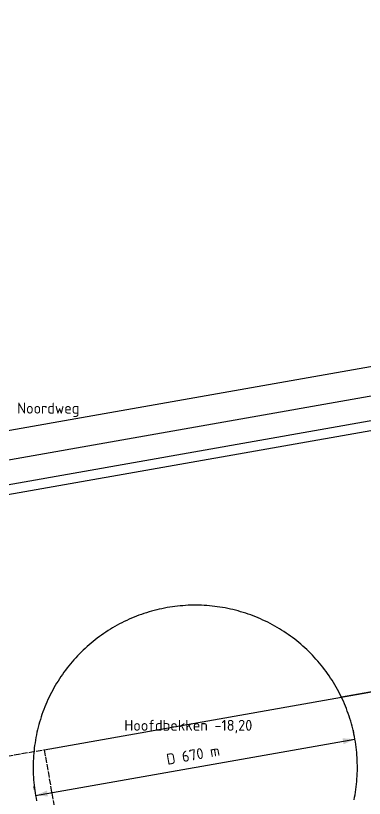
# Model space of a CAD drawing. Header units: metres. Extents: x 284000 to 318000, y 7632000 to 7666000.
# Drawn here: x 295190 to 295910, y 7649760 to 7651377 of the extents above; entities that cross this region are included whole.
import ezdxf
from ezdxf.enums import TextEntityAlignment as Align

# ---------------------------------------------------------------- set-up
doc = ezdxf.new("R2010")
doc.units = ezdxf.units.M
doc.header["$LTSCALE"] = 10
doc.linetypes.add('DASHED', pattern=[1.524, 1.27, -0.254])
for name, color, linetype in [('HV-BAGGER', 5, 'Continuous'), ('HV-DRAAIKOM', 2, 'Continuous'), ('HV-ONDERGROND', 8, 'Continuous'), ('HV-SPOOR', 8, 'Continuous'), ('HV-TEKST-02', 7, 'Continuous'), ('HV-TOETS-WAND-HB-TALUD', 30, 'Continuous'), ('HV-WEG', 7, 'Continuous')]:
    doc.layers.add(name, color=color, linetype=linetype)
doc.styles.add('NLCS-ISO', font='NLCS-ISO.ttf')
picture_1 = doc.add_image_def('image1.jpg', size_in_pixel=(3400, 3400))

msp = doc.modelspace()

# ---------------------------------------------------------------- linework, layer by layer
at = {"layer": 'HV-BAGGER'}
msp.add_lwpolyline([(297027.8, 7650174.7), (295863.1, 7649969.3), (295862.3, 7649970.9), (295862.3, 7649970.9), (295859.9, 7649975.8), (295857.4, 7649980.7), (295854.8, 7649985.5), (295852.1, 7649990.3), (295849.3, 7649995), (295846.5, 7649999.7), (295843.6, 7650004.4), (295840.6, 7650009), (295837.6, 7650013.5), (295834.4, 7650018), (295831.2, 7650022.5), (295828, 7650026.9), (295824.6, 7650031.2), (295821.2, 7650035.5), (295817.7, 7650039.7), (295814.1, 7650043.9), (295810.5, 7650048), (295806.8, 7650052), (295803.1, 7650056), (295799.2, 7650060), (295795.4, 7650063.8), (295791.4, 7650067.6), (295787.4, 7650071.4), (295783.3, 7650075), (295779.2, 7650078.6), (295775, 7650082.2), (295770.8, 7650085.6), (295766.5, 7650089), (295762.1, 7650092.4), (295757.7, 7650095.6), (295753.2, 7650098.8), (295748.7, 7650101.9), (295744.1, 7650104.9), (295739.5, 7650107.9), (295734.9, 7650110.8), (295730.2, 7650113.6), (295725.4, 7650116.3), (295720.6, 7650119), (295715.8, 7650121.5), (295710.9, 7650124), (295706, 7650126.4), (295701, 7650128.8), (295696, 7650131), (295691, 7650133.2), (295685.9, 7650135.3), (295680.8, 7650137.3), (295675.7, 7650139.2), (295670.5, 7650141), (295665.3, 7650142.7), (295660.1, 7650144.4), (295654.8, 7650146), (295649.5, 7650147.5), (295644.2, 7650148.9), (295638.9, 7650150.2), (295633.6, 7650151.4), (295628.2, 7650152.6), (295622.8, 7650153.6), (295617.4, 7650154.6), (295612, 7650155.5), (295606.6, 7650156.3), (295601.2, 7650157), (295595.7, 7650157.6), (295590.3, 7650158.1), (295584.8, 7650158.5), (295579.3, 7650158.9), (295573.9, 7650159.1), (295568.4, 7650159.3), (295562.9, 7650159.4), (295557.4, 7650159.4), (295551.9, 7650159.2), (295546.5, 7650159.1), (295541, 7650158.8), (295535.5, 7650158.4), (295530.1, 7650157.9), (295524.6, 7650157.4), (295519.2, 7650156.7), (295513.7, 7650156), (295508.3, 7650155.2), (295502.9, 7650154.3), (295497.5, 7650153.3), (295492.1, 7650152.2), (295486.8, 7650151), (295481.4, 7650149.8), (295476.1, 7650148.4), (295470.8, 7650147), (295465.6, 7650145.5), (295460.3, 7650143.9), (295455.1, 7650142.2), (295449.9, 7650140.4), (295444.8, 7650138.5), (295439.7, 7650136.6), (295434.6, 7650134.6), (295429.5, 7650132.5), (295424.5, 7650130.3), (295419.5, 7650128), (295414.5, 7650125.6), (295409.6, 7650123.2), (295404.8, 7650120.7), (295399.9, 7650118.1), (295395.2, 7650115.4), (295390.4, 7650112.6), (295385.7, 7650109.8), (295381.1, 7650106.9), (295376.5, 7650103.9), (295371.9, 7650100.9), (295367.4, 7650097.7), (295363, 7650094.5), (295358.6, 7650091.3), (295354.3, 7650087.9), (295350, 7650084.5), (295345.7, 7650081), (295341.6, 7650077.4), (295337.5, 7650073.8), (295333.4, 7650070.1), (295329.4, 7650066.4), (295325.5, 7650062.5), (295321.6, 7650058.7), (295317.8, 7650054.7), (295314.1, 7650050.7), (295310.4, 7650046.6), (295306.8, 7650042.5), (295303.3, 7650038.3), (295299.8, 7650034.1), (295296.4, 7650029.8), (295293.1, 7650025.4), (295289.8, 7650021), (295286.7, 7650016.5), (295283.6, 7650012), (295280.5, 7650007.4), (295277.6, 7650002.8), (295274.7, 7649998.2), (295271.9, 7649993.5), (295269.1, 7649988.7), (295266.5, 7649983.9), (295263.9, 7649979.1), (295261.4, 7649974.2), (295259, 7649969.3), (295256.7, 7649964.3), (295254.4, 7649959.3), (295252.3, 7649954.3), (295250.2, 7649949.2), (295248.2, 7649944.1), (295246.3, 7649938.9), (295244.4, 7649933.8), (295242.7, 7649928.6), (295241, 7649923.4), (295239.5, 7649918.1), (295238, 7649912.8), (295236.6, 7649907.5), (295235.2, 7649902.2), (295234, 7649896.9), (295232.9, 7649891.5), (295231.8, 7649886.1), (295230.9, 7649880.7), (295230, 7649875.3), (295229.2, 7649869.9), (295228.5, 7649864.5), (295227.9, 7649859), (295227.3, 7649853.6), (295226.9, 7649848.1), (295226.6, 7649842.6), (295226.3, 7649837.2), (295226.2, 7649831.7), (295226.1, 7649826.2), (295226.1, 7649820.7), (295226.2, 7649815.2), (295226.4, 7649809.8), (295226.7, 7649804.3), (295227, 7649798.8), (295227.5, 7649793.4), (295228.1, 7649787.9), (295228.7, 7649782.5), (295229.4, 7649777), (295230.3, 7649771.6), (295231.2, 7649766.2), (295232.2, 7649760.8), (295233.2, 7649755.4)], dxfattribs=at)
at = {"layer": 'HV-BAGGER', "linetype": 'DASHED'}
msp.add_lwpolyline([(295248.9, 7649861), (295313.4, 7649495.4), (293840.9, 7649235.7), (293776.4, 7649601.4), (295248.9, 7649861)], close=True, dxfattribs=at)
at = {"layer": 'HV-DRAAIKOM'}
msp.add_lwpolyline([(295889.3, 7649757.2), (295890.3, 7649762.6), (295891.3, 7649768), (295892.2, 7649773.4), (295893, 7649778.8), (295893.7, 7649784.3), (295894.3, 7649789.7), (295894.8, 7649795.2), (295895.2, 7649800.6), (295895.6, 7649806.1), (295895.8, 7649811.6), (295896, 7649817.1), (295896.1, 7649822.5), (295896.1, 7649828), (295895.9, 7649833.5), (295895.8, 7649839), (295895.5, 7649844.5), (295895.1, 7649849.9), (295894.6, 7649855.4), (295894.1, 7649860.8), (295893.4, 7649866.3), (295892.7, 7649871.7), (295891.9, 7649877.1), (295891, 7649882.5), (295891, 7649882.5), (295890, 7649887.9), (295888.9, 7649893.3), (295887.7, 7649898.7), (295886.5, 7649904), (295885.1, 7649909.3), (295883.7, 7649914.6), (295882.2, 7649919.9), (295880.6, 7649925.1), (295878.9, 7649930.3), (295877.1, 7649935.5), (295875.2, 7649940.7), (295873.3, 7649945.8), (295871.3, 7649950.9), (295869.2, 7649955.9), (295867, 7649961), (295864.7, 7649965.9), (295862.3, 7649970.9), (295859.9, 7649975.8), (295857.4, 7649980.7), (295854.8, 7649985.5), (295852.1, 7649990.3), (295849.3, 7649995), (295846.5, 7649999.7), (295843.6, 7650004.4), (295840.6, 7650009), (295837.6, 7650013.5), (295834.4, 7650018), (295831.2, 7650022.5), (295828, 7650026.9), (295824.6, 7650031.2), (295821.2, 7650035.5), (295817.7, 7650039.7), (295814.1, 7650043.9), (295810.5, 7650048), (295806.8, 7650052), (295803.1, 7650056), (295799.2, 7650060), (295795.4, 7650063.8), (295791.4, 7650067.6), (295787.4, 7650071.4), (295783.3, 7650075), (295779.2, 7650078.6), (295775, 7650082.2), (295770.8, 7650085.6), (295766.5, 7650089), (295762.1, 7650092.4), (295757.7, 7650095.6), (295753.2, 7650098.8), (295748.7, 7650101.9), (295744.1, 7650104.9), (295739.5, 7650107.9), (295734.9, 7650110.8), (295730.2, 7650113.6), (295725.4, 7650116.3), (295720.6, 7650119), (295715.8, 7650121.5), (295710.9, 7650124), (295706, 7650126.4), (295701, 7650128.8), (295696, 7650131), (295691, 7650133.2), (295685.9, 7650135.3), (295680.8, 7650137.3), (295675.7, 7650139.2), (295670.5, 7650141), (295665.3, 7650142.7), (295660.1, 7650144.4), (295654.8, 7650146), (295649.5, 7650147.5), (295644.2, 7650148.9), (295638.9, 7650150.2), (295633.6, 7650151.4), (295628.2, 7650152.6), (295622.8, 7650153.6), (295617.4, 7650154.6), (295612, 7650155.5), (295606.6, 7650156.3), (295601.2, 7650157), (295595.7, 7650157.6), (295590.3, 7650158.1), (295584.8, 7650158.5), (295579.3, 7650158.9), (295573.9, 7650159.1), (295568.4, 7650159.3), (295562.9, 7650159.4), (295557.4, 7650159.4), (295551.9, 7650159.2), (295546.5, 7650159.1), (295541, 7650158.8), (295535.5, 7650158.4), (295530.1, 7650157.9), (295524.6, 7650157.4), (295519.2, 7650156.7), (295513.7, 7650156), (295508.3, 7650155.2), (295502.9, 7650154.3), (295497.5, 7650153.3), (295492.1, 7650152.2), (295486.8, 7650151), (295481.4, 7650149.8), (295476.1, 7650148.4), (295470.8, 7650147), (295465.6, 7650145.5), (295460.3, 7650143.9), (295455.1, 7650142.2), (295449.9, 7650140.4), (295444.8, 7650138.5), (295439.7, 7650136.6), (295434.6, 7650134.6), (295429.5, 7650132.5), (295424.5, 7650130.3), (295419.5, 7650128), (295414.5, 7650125.6), (295409.6, 7650123.2), (295404.8, 7650120.7), (295399.9, 7650118.1), (295395.2, 7650115.4), (295390.4, 7650112.6), (295385.7, 7650109.8), (295381.1, 7650106.9), (295376.5, 7650103.9), (295371.9, 7650100.9), (295367.4, 7650097.7), (295363, 7650094.5), (295358.6, 7650091.3), (295354.3, 7650087.9), (295350, 7650084.5), (295345.7, 7650081), (295341.6, 7650077.4), (295337.5, 7650073.8), (295333.4, 7650070.1), (295329.4, 7650066.4), (295325.5, 7650062.5), (295321.6, 7650058.7), (295317.8, 7650054.7), (295314.1, 7650050.7), (295310.4, 7650046.6), (295306.8, 7650042.5), (295303.3, 7650038.3), (295299.8, 7650034.1), (295296.4, 7650029.8), (295293.1, 7650025.4), (295289.8, 7650021), (295286.7, 7650016.5), (295283.6, 7650012), (295280.5, 7650007.4), (295277.6, 7650002.8), (295274.7, 7649998.2), (295271.9, 7649993.5), (295269.1, 7649988.7), (295266.5, 7649983.9), (295263.9, 7649979.1), (295261.4, 7649974.2), (295259, 7649969.3), (295256.7, 7649964.3), (295254.4, 7649959.3), (295252.3, 7649954.3), (295250.2, 7649949.2), (295248.2, 7649944.1), (295246.3, 7649938.9), (295244.4, 7649933.8), (295242.7, 7649928.6), (295241, 7649923.4), (295239.5, 7649918.1), (295238, 7649912.8), (295236.6, 7649907.5), (295235.2, 7649902.2), (295234, 7649896.9), (295232.9, 7649891.5), (295231.8, 7649886.1), (295230.9, 7649880.7), (295230, 7649875.3), (295229.2, 7649869.9), (295228.5, 7649864.5), (295227.9, 7649859), (295227.3, 7649853.6), (295226.9, 7649848.1), (295226.6, 7649842.6), (295226.3, 7649837.2), (295226.2, 7649831.7), (295226.1, 7649826.2), (295226.1, 7649820.7), (295226.2, 7649815.2), (295226.4, 7649809.8), (295226.7, 7649804.3), (295227, 7649798.8), (295227.5, 7649793.4), (295228.1, 7649787.9), (295228.7, 7649782.5), (295229.4, 7649777), (295230.3, 7649771.6), (295231.2, 7649766.2), (295232.2, 7649760.8), (295233.2, 7649755.4)], dxfattribs=at)
at = {"layer": 'HV-SPOOR'}
for points in [[(292124.2, 7648800.6), (293349.7, 7649016.7), (293158, 7650103.7), (296478.5, 7650689.2)], [(294560.1, 7650300), (295943.7, 7650544)], [(294563.6, 7650280.3), (295947.2, 7650524.2)]]:
    msp.add_lwpolyline(points, dxfattribs=at)
at = {"layer": 'HV-TEKST-02'}
for p, q in [((295888.8, 7649894.9), (295887.7, 7649901.1)), ((295231.1, 7649766.3), (295891, 7649882.6)), ((295229, 7649778.5), (295227.9, 7649784.8))]:
    msp.add_line(p, q, dxfattribs=at)
for points in [[(295891, 7649882.6), (295865.3, 7649884.5), (295867.4, 7649872.1)], [(295231.1, 7649766.3), (295254.7, 7649776.8), (295256.9, 7649764.5)]]:
    msp.add_solid(points, dxfattribs=at)
at = {"layer": 'HV-TOETS-WAND-HB-TALUD'}
msp.add_line((295248.9, 7649861), (295990.1, 7649991.7), dxfattribs=at)
at = {"layer": 'HV-WEG'}
msp.add_lwpolyline([(293206.8, 7650173.5), (297308.1, 7650896.6)], dxfattribs=at)

# ---------------------------------------------------------------- texts
at = {"layer": 'HV-TEKST-02', "style": 'NLCS-ISO'}
for s, p in [('Noordweg', (295257.4, 7650566.3)), ('Hoofdbekken -18,20', (295546.7, 7649911.3))]:
    msp.add_text(s, height=22.5, dxfattribs=at).set_placement(p, align=Align.MIDDLE_CENTER)
msp.add_text('D 670 m', height=22.5, rotation=10, dxfattribs=at).set_placement((295556.5, 7649850.3), align=Align.MIDDLE_CENTER)

# ---------------------------------------------------------------- pictures from other files: only their frames are drawn
at = {"layer": 'HV-ONDERGROND'}
image = msp.add_image(picture_1, insert=(284000, 7632000), size_in_units=(34000, 34000), dxfattribs=at)

doc.saveas('drawing.dxf')
